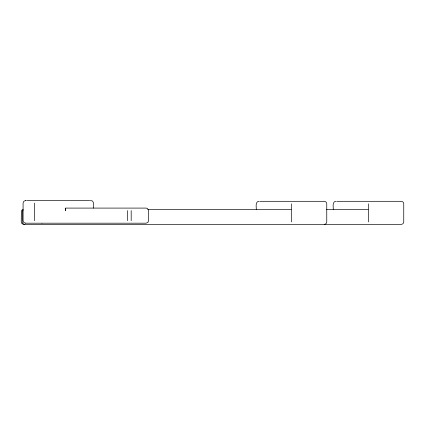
<?xml version="1.0" encoding="UTF-8"?>
<svg xmlns="http://www.w3.org/2000/svg" width="425" height="425" viewBox="0 0 425 425"><rect width="100%" height="100%" fill="white"/><g stroke="black" fill="none" stroke-linecap="round" stroke-linejoin="round"><path stroke-width="0.64" d="M23.008 210.099L22.27 211.878L22.27 221.94L23.008 223.72L24.788 224.458M23.115 209.445L21.988 210.099L21.335 211.225L21.25 221.94L21.988 223.72L23.768 224.458L401.232 224.458L403.012 223.72L403.75 221.94L403.75 203.825C403.777 202.061 401.933 200.998 400.329 201.307M25.617 200.542L23.811 201.28L23.078 203.06L23.078 220.671L23.811 222.45L25.617 223.189M324.243 224.458L326.023 223.72L326.761 221.94L326.761 203.825C326.788 202.061 324.944 200.998 323.34 201.307M25.59 200.542L26.148 200.542M26.871 200.542L89.707 200.542M90.312 200.542C94.43 200.063 93.76 205.594 93.505 208.091M259.223 201.307C255.032 201.142 256.339 206.895 256.302 209.36M260.073 201.307L322.984 201.307M336.212 201.307C332.021 201.142 333.328 206.895 333.29 209.36M337.062 201.307L399.973 201.307M147.788 209.36L291.529 209.36L291.529 203.825M326.32 209.36L368.517 209.36L368.517 203.825M25.59 223.189L41.953 223.189M42.048 223.189L146.104 223.189L147.889 222.45L148.633 220.671L148.543 209.955L147.369 208.425L146.104 208.091L65.477 208.091L65.477 210.609A2.518 0.521 -90 0 0 65.216 208.425M368.517 209.695L368.517 221.94M291.529 209.695L291.529 221.94M131.182 210.609L131.182 220.671M127.388 210.609L127.388 220.671M34.611 203.06L34.611 220.671"/></g></svg>
